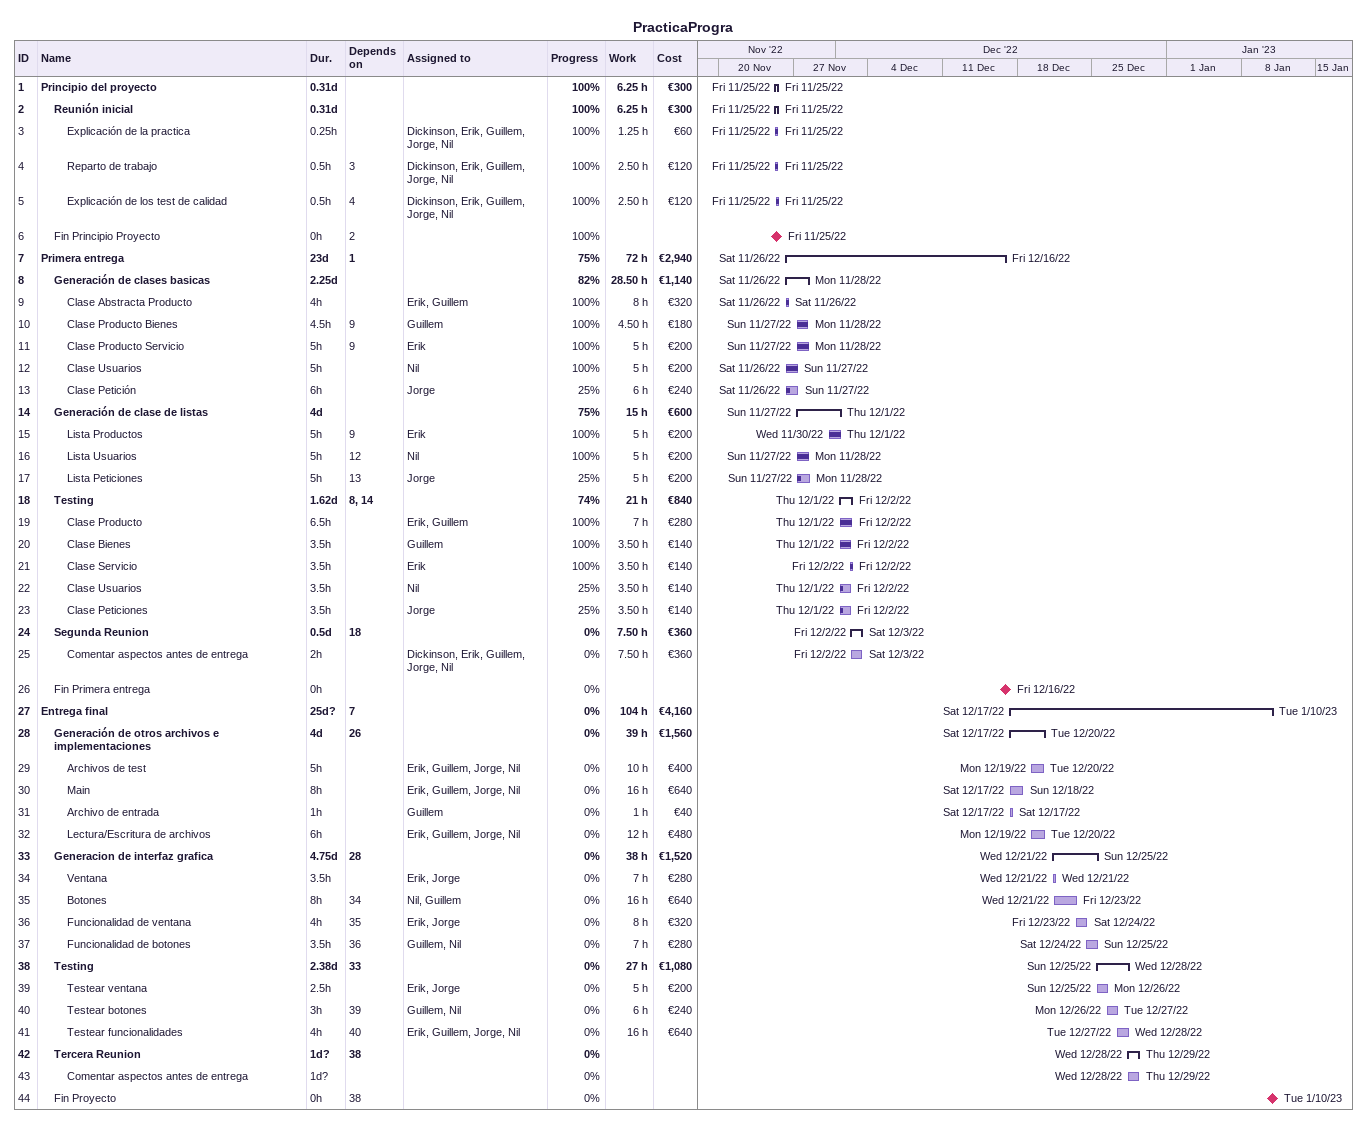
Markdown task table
PracticaProgra

| ID | Level | Task | Duration | Start | Finish | Predecessors | Resources | % complete | Work (h) | Cost (€) |
|---|---|---|---|---|---|---|---|---|---|---|
| 1 | 1 | **Principio del proyecto** | 0.31d | 2022-11-25 | 2022-11-25 |  |  | 100 | 6.25 | 300 |
| 2 | 2 | **Reunión inicial** | 0.31d | 2022-11-25 | 2022-11-25 |  |  | 100 | 6.25 | 300 |
| 3 | 3 | Explicación de la practica | 0.25h | 2022-11-25 | 2022-11-25 |  | Dickinson, Erik, Guillem, Jorge, Nil | 100 | 1.25 | 60 |
| 4 | 3 | Reparto de trabajo | 0.5h | 2022-11-25 | 2022-11-25 | 3 | Dickinson, Erik, Guillem, Jorge, Nil | 100 | 2.50 | 120 |
| 5 | 3 | Explicación de los test de calidad | 0.5h | 2022-11-25 | 2022-11-25 | 4 | Dickinson, Erik, Guillem, Jorge, Nil | 100 | 2.50 | 120 |
| 6 | 2 | Fin Principio Proyecto | 0h | 2022-11-25 | 2022-11-25 | 2 |  | 100 |  |  |
| 7 | 1 | **Primera entrega** | 23d | 2022-11-26 | 2022-12-16 | 1 |  | 75 | 72 | 2940 |
| 8 | 2 | **Generación de clases basicas** | 2.25d | 2022-11-26 | 2022-11-28 |  |  | 82 | 28.50 | 1140 |
| 9 | 3 | Clase Abstracta Producto | 4h | 2022-11-26 | 2022-11-26 |  | Erik, Guillem | 100 | 8 | 320 |
| 10 | 3 | Clase Producto Bienes | 4.5h | 2022-11-27 | 2022-11-28 | 9 | Guillem | 100 | 4.50 | 180 |
| 11 | 3 | Clase Producto Servicio | 5h | 2022-11-27 | 2022-11-28 | 9 | Erik | 100 | 5 | 200 |
| 12 | 3 | Clase Usuarios | 5h | 2022-11-26 | 2022-11-27 |  | Nil | 100 | 5 | 200 |
| 13 | 3 | Clase Petición | 6h | 2022-11-26 | 2022-11-27 |  | Jorge | 25 | 6 | 240 |
| 14 | 2 | **Generación de clase de listas** | 4d | 2022-11-27 | 2022-12-01 |  |  | 75 | 15 | 600 |
| 15 | 3 | Lista Productos | 5h | 2022-11-30 | 2022-12-01 | 9 | Erik | 100 | 5 | 200 |
| 16 | 3 | Lista Usuarios | 5h | 2022-11-27 | 2022-11-28 | 12 | Nil | 100 | 5 | 200 |
| 17 | 3 | Lista Peticiones | 5h | 2022-11-27 | 2022-11-28 | 13 | Jorge | 25 | 5 | 200 |
| 18 | 2 | **Testing** | 1.62d | 2022-12-01 | 2022-12-02 | 8, 14 |  | 74 | 21 | 840 |
| 19 | 3 | Clase Producto | 6.5h | 2022-12-01 | 2022-12-02 |  | Erik, Guillem | 100 | 7 | 280 |
| 20 | 3 | Clase Bienes | 3.5h | 2022-12-01 | 2022-12-02 |  | Guillem | 100 | 3.50 | 140 |
| 21 | 3 | Clase Servicio | 3.5h | 2022-12-02 | 2022-12-02 |  | Erik | 100 | 3.50 | 140 |
| 22 | 3 | Clase Usuarios | 3.5h | 2022-12-01 | 2022-12-02 |  | Nil | 25 | 3.50 | 140 |
| 23 | 3 | Clase Peticiones | 3.5h | 2022-12-01 | 2022-12-02 |  | Jorge | 25 | 3.50 | 140 |
| 24 | 2 | **Segunda Reunion** | 0.5d | 2022-12-02 | 2022-12-03 | 18 |  | 0 | 7.50 | 360 |
| 25 | 3 | Comentar aspectos antes de entrega | 2h | 2022-12-02 | 2022-12-03 |  | Dickinson, Erik, Guillem, Jorge, Nil | 0 | 7.50 | 360 |
| 26 | 2 | Fin Primera entrega | 0h | 2022-12-16 | 2022-12-16 |  |  | 0 |  |  |
| 27 | 1 | **Entrega final** | 25d? | 2022-12-17 | 2023-01-10 | 7 |  | 0 | 104 | 4160 |
| 28 | 2 | **Generación de otros archivos e implementaciones** | 4d | 2022-12-17 | 2022-12-20 | 26 |  | 0 | 39 | 1560 |
| 29 | 3 | Archivos de test | 5h | 2022-12-19 | 2022-12-20 |  | Erik, Guillem, Jorge, Nil | 0 | 10 | 400 |
| 30 | 3 | Main | 8h | 2022-12-17 | 2022-12-18 |  | Erik, Guillem, Jorge, Nil | 0 | 16 | 640 |
| 31 | 3 | Archivo de entrada | 1h | 2022-12-17 | 2022-12-17 |  | Guillem | 0 | 1 | 40 |
| 32 | 3 | Lectura/Escritura de archivos | 6h | 2022-12-19 | 2022-12-20 |  | Erik, Guillem, Jorge, Nil | 0 | 12 | 480 |
| 33 | 2 | **Generacion de interfaz grafica** | 4.75d | 2022-12-21 | 2022-12-25 | 28 |  | 0 | 38 | 1520 |
| 34 | 3 | Ventana | 3.5h | 2022-12-21 | 2022-12-21 |  | Erik, Jorge | 0 | 7 | 280 |
| 35 | 3 | Botones | 8h | 2022-12-21 | 2022-12-23 | 34 | Nil, Guillem | 0 | 16 | 640 |
| 36 | 3 | Funcionalidad de ventana | 4h | 2022-12-23 | 2022-12-24 | 35 | Erik, Jorge | 0 | 8 | 320 |
| 37 | 3 | Funcionalidad de botones | 3.5h | 2022-12-24 | 2022-12-25 | 36 | Guillem, Nil | 0 | 7 | 280 |
| 38 | 2 | **Testing** | 2.38d | 2022-12-25 | 2022-12-28 | 33 |  | 0 | 27 | 1080 |
| 39 | 3 | Testear ventana | 2.5h | 2022-12-25 | 2022-12-26 |  | Erik, Jorge | 0 | 5 | 200 |
| 40 | 3 | Testear botones | 3h | 2022-12-26 | 2022-12-27 | 39 | Guillem, Nil | 0 | 6 | 240 |
| 41 | 3 | Testear funcionalidades | 4h | 2022-12-27 | 2022-12-28 | 40 | Erik, Guillem, Jorge, Nil | 0 | 16 | 640 |
| 42 | 2 | **Tercera Reunion** | 1d? | 2022-12-28 | 2022-12-29 | 38 |  | 0 |  |  |
| 43 | 3 | Comentar aspectos antes de entrega | 1d? | 2022-12-28 | 2022-12-29 |  |  | 0 |  |  |
| 44 | 2 | Fin Proyecto | 0h | 2023-01-10 | 2023-01-10 | 38 |  | 0 |  |  |
